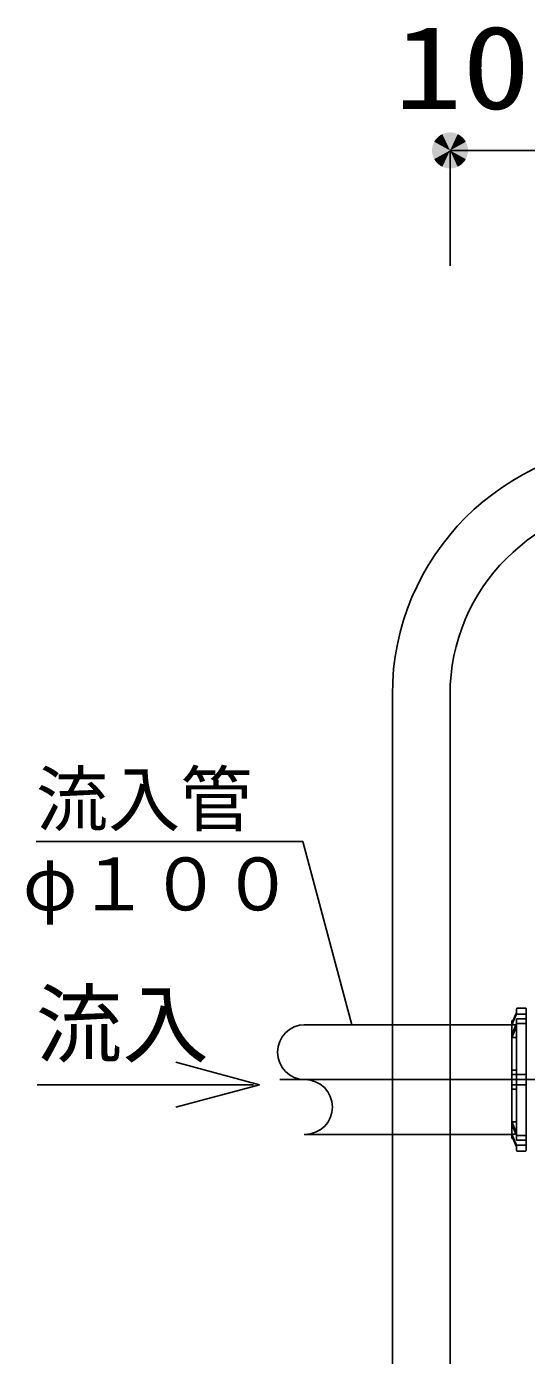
# Model space of a CAD drawing. Units: millimetres, scale not verified. Extents: x -8093 to 8093, y -5792 to 5792.
# Drawn here: x -6518 to -5998, y 724 to 2104 of the extents above; entities that cross this region are included whole.
import ezdxf
from ezdxf.enums import TextEntityAlignment as Align

# ---------------------------------------------------------------- set-up
doc = ezdxf.new("R2010")
doc.units = ezdxf.units.MM
doc.header["$LTSCALE"] = 30
doc.linetypes.add('LONG_CHAIN', pattern=[21, 18, -1, 1, -1])
doc.layers.add('0-1_00クル-フ-0躯体', color=3, linetype='Continuous', lineweight=25)
doc.layers.add('0-3_00クル-フ-6寸法', color=132, linetype='Continuous', lineweight=25)
doc.styles.add('ＭＳ ゴシック', font='')
doc.styles.get('ＭＳ ゴシック').set_extended_font_data('MS Gothic')

msp = doc.modelspace()

# ---------------------------------------------------------------- linework, layer by layer
at = {"layer": '0-1_00クル-フ-0躯体'}
for p, q in [((-6137.91, 1410.18), (-6137.91, 610.18)), ((-6077.91, 1410.18), (-6077.91, 610.18)), ((-6013.76, 1068.45), (-6008.77, 1079.94)), ((-6013.76, 1066.94), (-6008.77, 1078.3)), ((-6008.77, 1083.44), (-6008.77, 1078.3)), ((-5998.76, 1078.3), (-6008.77, 1078.3)), ((-5999.26, 1084.44), (-6007.76, 1084.44)), ((-5998.76, 1083.94), (-5998.76, 936.41)), ((-6013.76, 1067.18), (-6229.75, 1067.18)), ((-6013.76, 1070.44), (-6013.76, 1067.24)), ((-6013.76, 1004.91), (-6013.76, 1068.45)), ((-6013.76, 1056.94), (-6008.77, 1068.31)), ((-6013.76, 1066.94), (-6009.37, 1066.94)), ((-6013.76, 1053.95), (-6008.77, 1065.44)), ((-6012.76, 1071.44), (-6012.46, 1071.44)), ((-6008.77, 1072.73), (-6008.77, 1004.91)), ((-6008.77, 1068.31), (-5998.76, 1068.31)), ((-5998.76, 1073.23), (-6008.26, 1073.23)), ((-6008.77, 1053.95), (-6013.76, 1053.95)), ((-6013.76, 1019.94), (-6008.77, 1019.94)), ((-6013.76, 1015.44), (-5998.76, 1015.44)), ((-6013.76, 1004.91), (-6013.76, 951.9)), ((-6013.76, 1004.91), (-5998.76, 1004.91)), ((-6013.76, 1000.41), (-6008.77, 1000.41)), ((-6008.77, 947.63), (-6008.77, 1004.91)), ((-6008.77, 966.4), (-6013.76, 966.4)), ((-6013.76, 966.4), (-6008.77, 954.91)), ((-6013.76, 953.18), (-6229.75, 953.18)), ((-6013.76, 963.41), (-6008.77, 952.05)), ((-6013.76, 953.41), (-6009.37, 953.41)), ((-6013.76, 953.41), (-6008.77, 942.05)), ((-6013.76, 949.91), (-6013.76, 953.11)), ((-6013.76, 951.9), (-6008.77, 940.41)), ((-6012.76, 948.91), (-6012.46, 948.91)), ((-6008.77, 952.05), (-5998.76, 952.05)), ((-5998.76, 942.05), (-6008.77, 942.05)), ((-6008.77, 936.91), (-6008.77, 942.05)), ((-5998.76, 947.12), (-6008.26, 947.12)), ((-5999.26, 935.91), (-6007.76, 935.91))]:
    msp.add_line(p, q, dxfattribs=at)
at = {"layer": '0-1_00クル-フ-0躯体', "color": 4}
for p, q in [((-6231.18, 1257.6), (-6508.58, 1257.6)), ((-6180.17, 1067.18), (-6231.18, 1257.6)), ((-6276.05, 1004.86), (-6362.98, 1028.16)), ((-6282.28, 1004.86), (-6507.24, 1004.86)), ((-6362.98, 981.57), (-6276.05, 1004.86))]:
    msp.add_line(p, q, dxfattribs=at)
at = {"layer": '0-1_00クル-フ-0躯体', "linetype": 'LONG_CHAIN'}
msp.add_line((-6254.83, 1010.18), (-4062.26, 1010.18), dxfattribs=at)
at = {"layer": '0-1_00クル-フ-0躯体'}
for centre, radius, start, end in [((-5877.91, 1410.18), 260, 90, 180), ((-5877.91, 1410.18), 200, 90, 180), ((-6007.76, 1083.44), 1, 90, 180), ((-5999.26, 1083.94), 0.499, 0, 90), ((-6228.81, 1038.68), 28.5, 90, 270), ((-6012.76, 1070.44), 1, 90, 180), ((-6008.26, 1072.73), 0.499, 90, 180), ((-6228.81, 981.68), 28.5, 270, 90), ((-6012.76, 949.91), 1, 180, 270), ((-6008.26, 947.63), 0.499, 180, 270), ((-6007.76, 936.91), 1, 180, 270), ((-5999.26, 936.41), 0.499, 270, 0)]:
    msp.add_arc(centre, radius, start, end, dxfattribs=at)
at = {"layer": '0-3_00クル-フ-6寸法', "color": 4}
for p, q in [((-6077.91, 1855.43), (-6077.91, 1975.43)), ((-6077.91, 1975.43), (-5977.91, 1975.43))]:
    msp.add_line(p, q, dxfattribs=at)
at = {"layer": '0-3_00クル-フ-6寸法'}
for points in [[(-6077.91, 1975.43), (-6093.08, 1986.45), (-6091.58, 1988.26)], [(-6077.91, 1975.43), (-6091.58, 1988.26), (-6089.86, 1989.87)], [(-6077.91, 1975.43), (-6089.86, 1989.87), (-6087.96, 1991.26)], [(-6077.91, 1975.43), (-6087.96, 1991.26), (-6085.9, 1992.39)], [(-6077.91, 1975.43), (-6085.9, 1992.39), (-6083.71, 1993.26)], [(-6077.91, 1975.43), (-6083.71, 1993.26), (-6081.43, 1993.85)], [(-6077.91, 1975.43), (-6081.43, 1993.85), (-6079.09, 1994.14)], [(-6077.91, 1975.43), (-6079.09, 1994.14), (-6076.74, 1994.14)], [(-6077.91, 1975.43), (-6076.74, 1994.14), (-6074.4, 1993.85)], [(-6077.91, 1975.43), (-6074.4, 1993.85), (-6072.12, 1993.26)], [(-6077.91, 1975.43), (-6072.12, 1993.26), (-6069.93, 1992.39)], [(-6077.91, 1975.43), (-6069.93, 1992.39), (-6067.87, 1991.26)], [(-6077.91, 1975.43), (-6067.87, 1991.26), (-6065.96, 1989.87)], [(-6077.91, 1975.43), (-6065.96, 1989.87), (-6064.24, 1988.26)], [(-6077.91, 1975.43), (-6064.24, 1988.26), (-6062.74, 1986.45)], [(-6077.91, 1975.43), (-6096.66, 1975.43), (-6096.52, 1977.78)], [(-6077.91, 1975.43), (-6096.52, 1973.08), (-6096.66, 1975.43)], [(-6077.91, 1975.43), (-6096.52, 1977.78), (-6096.07, 1980.09)], [(-6077.91, 1975.43), (-6096.07, 1970.76), (-6096.52, 1973.08)], [(-6077.91, 1975.43), (-6096.07, 1980.09), (-6095.35, 1982.33)], [(-6077.91, 1975.43), (-6095.35, 1968.53), (-6096.07, 1970.76)], [(-6077.91, 1975.43), (-6095.35, 1982.33), (-6094.34, 1984.46)], [(-6077.91, 1975.43), (-6094.34, 1966.39), (-6095.35, 1968.53)], [(-6077.91, 1975.43), (-6094.34, 1984.46), (-6093.08, 1986.45)], [(-6077.91, 1975.43), (-6093.08, 1964.41), (-6094.34, 1966.39)], [(-6077.91, 1975.43), (-6091.58, 1962.59), (-6093.08, 1964.41)], [(-6077.91, 1975.43), (-6089.86, 1960.98), (-6091.58, 1962.59)], [(-6077.91, 1975.43), (-6087.96, 1959.6), (-6089.86, 1960.98)], [(-6077.91, 1975.43), (-6085.9, 1958.46), (-6087.96, 1959.6)], [(-6077.91, 1975.43), (-6083.71, 1957.6), (-6085.9, 1958.46)], [(-6077.91, 1975.43), (-6081.43, 1957.01), (-6083.71, 1957.6)], [(-6077.91, 1975.43), (-6079.09, 1956.71), (-6081.43, 1957.01)], [(-6077.91, 1975.43), (-6076.74, 1956.71), (-6079.09, 1956.71)], [(-6077.91, 1975.43), (-6062.74, 1986.45), (-6061.48, 1984.46)], [(-6077.91, 1975.43), (-6061.48, 1984.46), (-6060.48, 1982.33)], [(-6077.91, 1975.43), (-6060.48, 1982.33), (-6059.75, 1980.09)], [(-6077.91, 1975.43), (-6059.75, 1980.09), (-6059.31, 1977.78)], [(-6077.91, 1975.43), (-6059.31, 1977.78), (-6059.16, 1975.43)], [(-6077.91, 1975.43), (-6074.4, 1957.01), (-6076.74, 1956.71)], [(-6077.91, 1975.43), (-6072.12, 1957.6), (-6074.4, 1957.01)], [(-6077.91, 1975.43), (-6069.93, 1958.46), (-6072.12, 1957.6)], [(-6077.91, 1975.43), (-6067.87, 1959.6), (-6069.93, 1958.46)], [(-6077.91, 1975.43), (-6065.96, 1960.98), (-6067.87, 1959.6)], [(-6077.91, 1975.43), (-6064.24, 1962.59), (-6065.96, 1960.98)], [(-6077.91, 1975.43), (-6062.74, 1964.41), (-6064.24, 1962.59)], [(-6077.91, 1975.43), (-6061.48, 1966.39), (-6062.74, 1964.41)], [(-6077.91, 1975.43), (-6060.48, 1968.53), (-6061.48, 1966.39)], [(-6077.91, 1975.43), (-6059.75, 1970.76), (-6060.48, 1968.53)], [(-6077.91, 1975.43), (-6059.31, 1973.08), (-6059.75, 1970.76)], [(-6077.91, 1975.43), (-6059.16, 1975.43), (-6059.31, 1973.08)]]:
    msp.add_solid(points, dxfattribs=at)

# ---------------------------------------------------------------- texts
at = {"layer": '0-1_00クル-フ-0躯体', "color": 4, "style": 'ＭＳ ゴシック'}
for s, height, p in [('流入管', 54.99, (-6508.58, 1257.6)), ('φ１００', 54.99, (-6522.34, 1169.48)), ('流入', 65.98, (-6508.78, 1015.08))]:
    msp.add_text(s, height=height, dxfattribs=at).set_placement(p, align=Align.BOTTOM_LEFT)
at = {"layer": '0-3_00クル-フ-6寸法', "color": 3, "style": 'ＭＳ ゴシック', "width": 1.2}
msp.add_text('100', height=86.66, dxfattribs=at).set_placement((-6135.91, 1992.52), align=Align.BOTTOM_LEFT)

doc.saveas('drawing.dxf')
